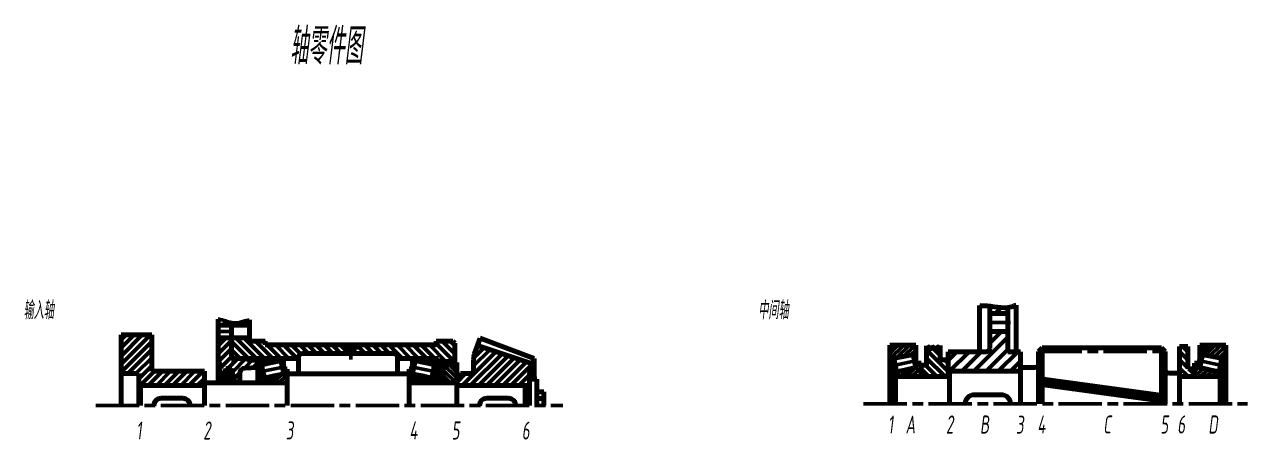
# Model space of a CAD drawing. Extents: x -500 to 7960, y -6170 to 1582.
# Drawn here: x -500 to 178, y -1940 to -1711 of the extents above; entities that cross this region are included whole.
import ezdxf

# ---------------------------------------------------------------- set-up
doc = ezdxf.new("R2010")
doc.units = 0
doc.linetypes.add('ACAD_ISO08W100', pattern=[36, 24, -3, 6, -3])
for name, color, linetype, lineweight in [('加宽', 250, 'CONTINUOUS', 100), ('加粗中心线', 250, 'ACAD_ISO08W100', 50), ('加粗实线受力图', 7, 'CONTINUOUS', 50), ('标注', 5, 'CONTINUOUS', 9), ('细实线 波浪线', 3, 'CONTINUOUS', 9)]:
    doc.layers.add(name, color=color, linetype=linetype, lineweight=lineweight)
doc.styles.get("Standard").update_dxf_attribs({"font": 'gbenor.shx', "width": 0.7, "oblique": 7, "height": 10, "bigfont": 'gbcbig.shx'})
pattern_1 = [(45, (-2080.222, -2094.6017), (-2.245064, 2.245064), [])]
pattern_2 = [(135, (-2080.222, -2094.6017), (-2.245064, -2.245064), [])]
pattern_3 = [(45, (-2219.1366, -1770.4713), (-1.5715448, 1.5715448), [])]
pattern_4 = [(135, (245.7294, -3851.7234), (-2.245064, -2.245064), [])]

msp = doc.modelspace()

# ---------------------------------------------------------------- hatches: boundary and pattern name
at = {"layer": '加宽'}
h = msp.add_hatch(dxfattribs=at)
h.set_pattern_fill('ANSI31', color=256, scale=0.7)
h.set_pattern_definition(pattern_3)
h.paths.add_polyline_path([(-270.351, -1895.458), (-270.351, -1899.372), (-284.601, -1896.355), (-284.601, -1895.458)])
h.paths.add_polyline_path([(-283.182, -1904.321), (-279.378, -1905.127), (-275.573, -1905.933), (-273.997, -1906.266), (-273.773, -1905.208), (-271.351, -1905.208), (-271.351, -1908.958), (-286.601, -1908.958), (-286.601, -1901.458), (-284.223, -1901.458), (-284.758, -1903.988)])
at = {"layer": '加粗实线受力图'}
h = msp.add_hatch(dxfattribs=at)
h.set_pattern_fill('ANSI31', color=256, scale=1.5, angle=180)
h.set_pattern_definition([(225, (245.7294, -3851.7234), (3.367596, -3.367596), [])])
edge = h.paths.add_edge_path()
edge.add_line((44.528, -1880.525), (35.034, -1880.525))
edge.add_line((35.034, -1880.525), (35.034, -1889.725))
edge.add_arc((33.034, -1889.725), 2, -90, 0, ccw=False)
edge.add_line((33.034, -1891.725), (29.289, -1891.725))
edge.add_line((29.289, -1891.725), (11.958, -1891.725))
edge.add_line((11.958, -1891.725), (11.958, -1902.525))
edge.add_line((11.958, -1902.525), (44.528, -1902.525))
edge.add_line((44.528, -1902.525), (44.528, -1880.525))
h.paths.add_polyline_path([(45.034, -1880.525), (44.528, -1880.525), (44.528, -1902.525), (52.034, -1902.525), (52.034, -1891.725), (45.034, -1891.725)])
h.paths.add_polyline_path([(39.52, -1867.131), (35.034, -1866.511), (35.034, -1870.525), (44.528, -1870.525), (44.528, -1867.543), (44.185, -1867.613), (43.338, -1867.752), (42.494, -1867.857), (41.654, -1867.93), (40.816, -1867.972), (40.576, -1866.495), (39.149, -1867.973), (38.32, -1867.934), (37.494, -1867.871), (36.671, -1867.785)])
h.paths.add_polyline_path([(45.034, -1867.44), (44.528, -1867.543), (44.528, -1870.525), (45.034, -1870.525)])
h = msp.add_hatch(dxfattribs=at)
h.set_pattern_fill('ANSI31', color=256)
h.set_pattern_definition(pattern_1)
edge = h.paths.add_edge_path()
edge.add_line((-392.325, -1883.982), (-384.903, -1883.982))
edge.add_line((-384.903, -1883.982), (-384.903, -1896.458))
edge.add_line((-384.903, -1896.458), (-383.151, -1896.458))
edge.add_line((-383.151, -1896.458), (-383.151, -1895.458))
edge.add_line((-383.151, -1895.458), (-377.151, -1895.458))
edge.add_line((-377.151, -1895.458), (-375.166, -1896.167))
edge.add_arc((-373.485, -1891.458), 5, 250.346176, 270)
edge.add_line((-373.485, -1896.458), (-370.351, -1896.458))
edge.add_line((-370.351, -1896.458), (-370.351, -1900.458))
edge.add_line((-370.351, -1900.458), (-377.501, -1900.816))
edge.add_arc((-377.351, -1903.812), 3, 92.861791, 180)
edge.add_line((-380.351, -1903.812), (-380.351, -1908.458))
edge.add_line((-380.351, -1908.458), (-383.667, -1908.458))
edge.add_line((-383.667, -1908.458), (-384.654, -1900.958))
edge.add_line((-384.654, -1900.958), (-388.048, -1900.958))
edge.add_line((-388.048, -1900.958), (-389.035, -1908.458))
edge.add_line((-389.035, -1908.458), (-391.351, -1908.458))
edge.add_line((-391.351, -1908.458), (-391.351, -1898.735))
edge.add_arc((-393.351, -1898.735), 2, 360, 409.410105)
edge.add_line((-392.049, -1897.216), (-392.339, -1896.969))
edge.add_line((-392.339, -1896.969), (-392.325, -1883.982))
h.paths.add_polyline_path([(-392.316, -1873.347), (-390.351, -1871.382), (-392.314, -1871.382)])
h.paths.add_polyline_path([(-391.982, -1873.752), (-392.316, -1873.715), (-392.318, -1876.982), (-384.903, -1876.982), (-384.903, -1876.219), (-385.226, -1876.141), (-385.58, -1876.04), (-385.933, -1875.924), (-386.285, -1875.797), (-386.636, -1875.66), (-386.987, -1875.514), (-387.338, -1875.363), (-387.689, -1875.207), (-388.041, -1875.05), (-388.393, -1874.893), (-388.746, -1874.737), (-389.099, -1874.586), (-389.454, -1874.441), (-389.81, -1874.304), (-390.167, -1874.177), (-390.526, -1874.062), (-390.887, -1873.961), (-391.25, -1873.876), (-391.615, -1873.807)])
h = msp.add_hatch(dxfattribs=at)
h.set_pattern_fill('ANSI31', color=256, angle=90)
h.set_pattern_definition(pattern_2)
h.paths.add_polyline_path([(-357.851, -1887.958), (-366.192, -1887.958), (-366.192, -1885.958), (-374.903, -1885.958), (-374.903, -1883.982), (-384.884, -1883.982), (-384.902, -1895.458), (-357.851, -1895.458), (-357.851, -1893.958)])
h.paths.add_polyline_path([(-320.533, -1890.469), (-321.852, -1890.469), (-321.852, -1887.958), (-357.851, -1887.958), (-357.851, -1893.958), (-357.851, -1895.458), (-356.101, -1895.458), (-347.743, -1895.458), (-347.743, -1894.774, -0.4142136), (-345.743, -1892.774), (-320.533, -1892.774)])
edge = h.paths.add_edge_path()
edge.add_line((-282.851, -1887.958), (-315.852, -1887.958))
edge.add_line((-315.852, -1887.958), (-315.852, -1890.469))
edge.add_line((-315.852, -1890.469), (-317.171, -1890.469))
edge.add_line((-317.171, -1890.469), (-317.171, -1892.774))
edge.add_line((-317.171, -1892.774), (-294.958, -1892.774))
edge.add_arc((-294.958, -1894.774), 2, 0, 90, ccw=False)
edge.add_line((-292.958, -1894.774), (-292.958, -1895.458))
edge.add_line((-292.958, -1895.458), (-292.402, -1895.458))
edge.add_spline(control_points=[(-292.402, -1895.458), (-289.997, -1894.71), (-287.178, -1893.7), (-283.552, -1892.562), (-282.851, -1892.347)], knot_values=[9.4749772, 9.4749772, 9.4749772, 9.4749772, 10, 10.1212805, 10.1212805, 10.1212805, 10.1212805], degree=3, periodic=0)
edge.add_line((-282.851, -1892.347), (-282.851, -1890.284))
edge.add_line((-282.851, -1890.284), (-282.851, -1887.958))
h.paths.add_polyline_path([(-261.314, -1886.958), (-262.314, -1885.958), (-271.513, -1885.958), (-271.513, -1887.958), (-282.851, -1887.958), (-282.851, -1890.284), (-282.851, -1892.347), (-282.851, -1895.458), (-270.351, -1895.458), (-270.351, -1897.094), (-261.314, -1897.094)])
edge = h.paths.add_edge_path(flags=17)
edge.add_spline(control_points=[(-282.851, -1892.347), (-283.552, -1892.562), (-287.178, -1893.7), (-289.997, -1894.71), (-292.402, -1895.458)], knot_values=[9.4749772, 9.4749772, 9.4749772, 9.4749772, 9.5962576, 10.1212805, 10.1212805, 10.1212805, 10.1212805], degree=3, periodic=0)
edge.add_line((-292.402, -1895.458), (-282.851, -1895.458))
edge.add_line((-282.851, -1895.458), (-282.851, -1892.347))
h.paths.add_polyline_path([(-374.903, -1874.099), (-375.343, -1874.178), (-375.78, -1874.265), (-376.215, -1874.361), (-376.648, -1874.466), (-377.077, -1874.582), (-377.505, -1874.708), (-377.931, -1874.842), (-378.357, -1874.983), (-378.784, -1875.13), (-379.213, -1875.281), (-379.645, -1875.436), (-380.08, -1875.59), (-380.516, -1875.74), (-380.955, -1875.883), (-381.394, -1876.015), (-381.833, -1876.131), (-382.272, -1876.228), (-382.71, -1876.303), (-383.147, -1876.351), (-383.582, -1876.369), (-384.014, -1876.353), (-384.444, -1876.305), (-384.872, -1876.226), (-384.873, -1876.982), (-374.903, -1876.982)])
h = msp.add_hatch(dxfattribs=at)
h.set_pattern_fill('ANSI31', color=256)
h.set_pattern_definition([(45, (0, -222.2388), (-2.245064, 2.245064), [])])
h.paths.add_polyline_path([(-436.216, -1903.788), (-436.216, -1910.458), (-399.928, -1910.458), (-399.928, -1908.958), (-399.928, -1902.547), (-429.034, -1902.547), (-429.034, -1882.351), (-446.065, -1882.351), (-446.065, -1903.788)])
h = msp.add_hatch(dxfattribs=at)
h.set_pattern_fill('ANSI31', color=256)
h.set_pattern_definition(pattern_1)
edge = h.paths.add_edge_path()
edge.add_line((-232.851, -1893.607), (-248.692, -1888.344))
edge.add_line((-248.692, -1888.344), (-250.253, -1892.76))
edge.add_arc((-240.825, -1896.094), 10, 160.53, 180)
edge.add_line((-250.825, -1896.094), (-250.825, -1903.858))
edge.add_line((-250.825, -1903.858), (-258.133, -1903.858))
edge.add_line((-258.133, -1903.858), (-260.133, -1905.858))
edge.add_line((-260.133, -1905.858), (-260.133, -1910.458))
edge.add_line((-260.133, -1910.458), (-232.851, -1910.458))
edge.add_line((-232.851, -1910.458), (-232.851, -1893.607))
edge = h.paths.add_edge_path()
edge.add_line((-218.252, -1898.458), (-232.851, -1893.607))
edge.add_line((-232.851, -1893.607), (-232.851, -1910.458))
edge.add_line((-232.851, -1910.458), (-219.864, -1910.458))
edge.add_line((-219.864, -1910.458), (-219.864, -1904.733))
edge.add_arc((-209.864, -1904.733), 10, 160.53, 180, ccw=False)
edge.add_line((-219.292, -1901.4), (-218.252, -1898.458))
h = msp.add_hatch(dxfattribs=at)
h.set_pattern_fill('ANSI31', color=256, scale=0.7, angle=180)
h.set_pattern_definition([(225, (-1663.5752, -2944.8697), (1.5715448, -1.5715448), [])])
h.paths.add_polyline_path([(-20.292, -1895.939), (-6.042, -1892.922), (-6.042, -1888.025), (-20.292, -1888.025)])
h.paths.add_polyline_path([(-11.266, -1901.694), (-15.07, -1902.5), (-16.646, -1902.833), (-16.87, -1901.775), (-19.292, -1901.775), (-19.292, -1905.525), (-3.042, -1905.525), (-3.042, -1898.025), (-6.42, -1898.025), (-5.885, -1900.555), (-7.461, -1900.888)])
h = msp.add_hatch(dxfattribs=at)
h.set_pattern_fill('ANSI31', color=256, angle=90)
h.set_pattern_definition(pattern_4)
h.paths.add_polyline_path([(11.958, -1905.461), (11.958, -1896.235), (7.592, -1896.235), (7.61, -1888.323), (6.243, -1890.69), (4.993, -1888.525), (3.743, -1890.69), (2.493, -1888.525), (1.243, -1890.69), (-0.007, -1888.525), (-0.007, -1899.119), (-3.042, -1899.119), (-3.042, -1905.525)])
h = msp.add_hatch(dxfattribs=at)
h.set_pattern_fill('ANSI31', color=256, angle=90)
h.set_pattern_definition(pattern_4)
h.paths.add_polyline_path([(148.371, -1905.525), (148.371, -1901.187), (144.708, -1901.187), (144.708, -1888.809), (140.07, -1888.809), (140.07, -1905.525)])
h = msp.add_hatch(dxfattribs=at)
h.set_pattern_fill('ANSI31', color=256, scale=0.7)
h.set_pattern_definition([(45, (-603.6895, -215.5207), (-1.5715448, 1.5715448), [])])
h.paths.add_polyline_path([(165.621, -1888.025), (151.371, -1888.025), (151.371, -1892.922), (165.621, -1895.939)])
h.paths.add_polyline_path([(152.79, -1900.888), (151.214, -1900.555), (151.749, -1898.025), (148.371, -1898.025), (148.371, -1905.525), (162.621, -1905.525), (164.621, -1905.525), (164.621, -1901.775), (162.199, -1901.775), (161.975, -1902.833), (160.398, -1902.5), (156.594, -1901.694)])
h = msp.add_hatch(dxfattribs=at)
h.set_pattern_fill('ANSI31', color=256, scale=0.7)
h.set_pattern_definition(pattern_3)
h.paths.add_polyline_path([(-370.351, -1895.458), (-370.351, -1899.372), (-356.101, -1896.355), (-356.101, -1895.458)])
h.paths.add_polyline_path([(-357.52, -1904.321), (-361.324, -1905.127), (-365.128, -1905.933), (-366.705, -1906.266), (-366.929, -1905.208), (-369.351, -1905.208), (-369.351, -1908.958), (-354.101, -1908.958), (-354.101, -1901.458), (-356.479, -1901.458), (-355.943, -1903.988)])
h = msp.add_hatch(dxfattribs=at)
h.set_pattern_fill('ANSI37', color=256, scale=0.2)
h.set_pattern_definition([(45, (-3073.6815, -2231.97936), (-0.4490128, 0.4490128), []), (135, (-3073.6815, -2231.97936), (-0.4490128, -0.4490128), [])])
h.paths.add_polyline_path([(-389.101, -1908.958), (-383.601, -1908.958), (-384.654, -1900.958), (-388.048, -1900.958)])
h = msp.add_hatch(dxfattribs=at)
h.set_pattern_fill('ANSI31', color=256, scale=0.7, angle=90)
h.set_pattern_definition([(135, (-2080.2219, -2094.6017), (-1.5715448, -1.5715448), [])])
h.paths.add_polyline_path([(-260.133, -1897.743), (-261.383, -1899.908), (-262.633, -1897.743), (-263.883, -1899.908), (-265.133, -1897.743), (-266.383, -1899.908), (-267.633, -1897.743), (-267.633, -1905.988), (-271.351, -1905.988), (-271.351, -1908.958), (-260.133, -1908.958)])
at = {"layer": '细实线 波浪线'}
h = msp.add_hatch(dxfattribs=at)
h.set_pattern_fill('ANSI31', color=256, angle=90)
h.set_pattern_definition(pattern_2)
edge = h.paths.add_edge_path()
edge.add_spline(control_points=[(-282.851, -1892.347), (-277.771, -1890.787), (-267.933, -1888.138), (-262.858, -1887.735), (-261.314, -1887.456)], knot_values=[10.1212805, 10.1212805, 10.1212805, 10.1212805, 11, 11.5237186, 11.5237186, 11.5237186, 11.5237186], degree=3, periodic=0)
edge.add_line((-261.314, -1887.456), (-261.314, -1886.958))
edge.add_line((-261.314, -1886.958), (-262.314, -1885.958))
edge.add_line((-262.314, -1885.958), (-271.513, -1885.958))
edge.add_line((-271.513, -1885.958), (-271.513, -1887.958))
edge.add_line((-271.513, -1887.958), (-282.851, -1887.958))
edge.add_line((-282.851, -1887.958), (-282.851, -1892.347))

# ---------------------------------------------------------------- linework, layer by layer
at = {"layer": '加宽'}
for p, q in [((29.289, -1866.217), (29.289, -1891.725)), ((35.034, -1889.725), (35.034, -1866.511)), ((45.034, -1891.725), (45.034, -1867.256)), ((49.585, -1865.906), (49.585, -1891.725)), ((-392.351, -1873.711), (-392.351, -1908.958)), ((-384.903, -1896.458), (-384.871, -1875.6)), ((-374.903, -1885.958), (-374.903, -1874.099)), ((35.034, -1870.525), (45.034, -1870.525)), ((-446.065, -1882.351), (-446.065, -1903.788)), ((-446.065, -1882.351), (-429.034, -1882.351)), ((-429.034, -1882.351), (-429.034, -1902.547)), ((-392.314, -1876.982), (-374.903, -1876.982)), ((35.034, -1880.525), (45.034, -1880.525)), ((-392.314, -1883.982), (-374.903, -1883.982)), ((-374.903, -1885.958), (-366.192, -1885.958)), ((-366.192, -1885.958), (-366.192, -1887.958)), ((-366.192, -1887.958), (-271.513, -1887.958)), ((-321.852, -1887.958), (-321.852, -1890.469)), ((-315.852, -1887.958), (-315.852, -1890.469)), ((-271.513, -1885.958), (-262.314, -1885.958)), ((-271.513, -1885.958), (-271.513, -1887.958)), ((-261.314, -1886.958), (-262.314, -1885.958)), ((-261.314, -1886.958), (-261.314, -1899.788)), ((-247.225, -1884.196), (-250.253, -1892.76)), ((-248.692, -1888.344), (-247.225, -1884.196)), ((-218.252, -1898.458), (-248.692, -1888.344)), ((-247.225, -1884.196), (-217.233, -1895.576)), ((-20.292, -1888.025), (-20.292, -1920.525)), ((-20.292, -1888.025), (-6.042, -1888.025)), ((-20.292, -1888.025), (-6.042, -1888.025)), ((-6.042, -1888.025), (-6.042, -1898.025)), ((-6.042, -1888.025), (-6.042, -1890.422)), ((-0.007, -1888.525), (-0.007, -1899.119)), ((-0.007, -1888.525), (1.243, -1890.69)), ((2.493, -1888.525), (1.243, -1890.69)), ((2.493, -1888.525), (3.743, -1890.69)), ((4.993, -1888.525), (3.743, -1890.69)), ((4.993, -1888.525), (6.243, -1890.69)), ((7.61, -1888.323), (6.243, -1890.69)), ((7.592, -1896.235), (7.61, -1888.323)), ((140.07, -1888.809), (144.708, -1888.809)), ((140.07, -1920.525), (140.07, -1888.809)), ((144.708, -1888.809), (144.708, -1901.187)), ((165.621, -1888.025), (151.371, -1888.025)), ((151.371, -1888.025), (151.371, -1892.922)), ((165.621, -1888.025), (165.621, -1920.525)), ((-347.569, -1895.458), (-384.903, -1895.458)), ((-376.301, -1895.458), (-383.569, -1895.458)), ((-383.151, -1896.458), (-383.151, -1895.458)), ((-383.151, -1895.458), (-377.151, -1895.458)), ((-377.151, -1895.458), (-375.166, -1896.167)), ((-370.351, -1895.458), (-356.101, -1895.458)), ((-370.351, -1895.458), (-370.351, -1908.958)), ((-356.101, -1895.458), (-356.101, -1896.355)), ((-347.743, -1903.958), (-347.743, -1894.774)), ((-345.743, -1892.774), (-294.958, -1892.774)), ((-321.852, -1890.469), (-315.852, -1890.469)), ((-320.533, -1890.469), (-320.533, -1892.774)), ((-317.171, -1890.469), (-317.171, -1892.774)), ((-270.351, -1895.458), (-293.132, -1895.458)), ((-292.958, -1903.958), (-292.958, -1894.774)), ((-284.601, -1895.458), (-284.601, -1896.355)), ((-270.351, -1895.458), (-270.351, -1905.988)), ((-250.825, -1896.094), (-250.825, -1903.858)), ((-217.233, -1895.576), (-219.292, -1901.4)), ((-217.233, -1895.576), (-217.233, -1906.955)), ((-20.292, -1895.939), (-6.042, -1892.922)), ((7.592, -1896.235), (11.958, -1896.235)), ((11.958, -1891.725), (33.034, -1891.725)), ((11.958, -1905.458), (11.958, -1891.725)), ((29.289, -1891.725), (33.034, -1891.725)), ((45.034, -1891.725), (52.034, -1891.725)), ((52.034, -1891.725), (52.034, -1902.525)), ((52.034, -1891.725), (52.034, -1902.525)), ((64.035, -1889.612), (62.035, -1891.612)), ((62.035, -1898.918), (62.035, -1891.612)), ((130.035, -1889.612), (64.035, -1889.612)), ((64.035, -1920.525), (64.035, -1889.612)), ((130.035, -1889.612), (132.035, -1891.612)), ((130.035, -1920.525), (130.035, -1889.612)), ((132.035, -1891.612), (132.035, -1901.525)), ((151.371, -1890.525), (151.371, -1892.922)), ((165.621, -1895.939), (151.371, -1892.922)), ((151.371, -1892.922), (151.371, -1898.025)), ((-429.034, -1902.547), (-399.928, -1902.547)), ((-399.928, -1902.547), (-399.928, -1908.958)), ((-392.351, -1896.958), (-392.049, -1897.216)), ((-391.351, -1898.691), (-391.351, -1908.958)), ((-389.101, -1908.958), (-388.048, -1900.958)), ((-388.048, -1900.958), (-384.654, -1900.958)), ((-384.903, -1896.458), (-383.151, -1896.458)), ((-383.601, -1908.958), (-384.654, -1900.958)), ((-370.351, -1900.458), (-377.501, -1900.816)), ((-370.351, -1896.458), (-373.485, -1896.458)), ((-370.351, -1899.372), (-356.101, -1896.355)), ((-354.101, -1901.458), (-356.479, -1901.458)), ((-356.101, -1896.355), (-356.101, -1901.458)), ((-354.101, -1921.458), (-354.101, -1901.458)), ((-286.601, -1921.458), (-286.601, -1901.458)), ((-286.601, -1901.458), (-284.223, -1901.458)), ((-270.351, -1899.372), (-284.601, -1896.355)), ((-284.601, -1896.355), (-284.601, -1901.458)), ((-270.351, -1897.094), (-261.314, -1897.094)), ((-267.633, -1905.988), (-267.633, -1897.743)), ((-267.633, -1897.743), (-266.383, -1899.908)), ((-265.133, -1897.743), (-266.383, -1899.908)), ((-265.133, -1897.743), (-263.883, -1899.908)), ((-262.633, -1897.743), (-263.883, -1899.908)), ((-262.633, -1897.743), (-261.383, -1899.908)), ((-260.133, -1897.743), (-261.383, -1899.908)), ((-260.133, -1897.743), (-260.133, -1921.458)), ((-19.292, -1907.525), (-19.292, -1901.775)), ((-19.292, -1901.775), (-16.87, -1901.775)), ((-3.042, -1898.025), (-6.42, -1898.025)), ((-3.042, -1905.525), (-3.042, -1898.025)), ((-0.007, -1899.119), (-3.042, -1899.119)), ((11.958, -1902.525), (52.034, -1902.525)), ((12.646, -1920.525), (12.646, -1902.525)), ((52.034, -1900.525), (60.035, -1900.525)), ((52.034, -1920.525), (52.034, -1902.525)), ((52.034, -1920.525), (52.034, -1902.525)), ((62.035, -1920.525), (62.035, -1898.525)), ((132.035, -1920.525), (132.035, -1901.525)), ((144.708, -1901.187), (148.371, -1901.187)), ((148.371, -1905.525), (148.371, -1898.025)), ((148.371, -1898.025), (151.749, -1898.025)), ((164.621, -1901.775), (162.199, -1901.775)), ((164.621, -1907.525), (164.621, -1901.775)), ((-436.216, -1903.788), (-446.065, -1903.788)), ((-446.065, -1903.788), (-446.065, -1921.458)), ((-436.216, -1903.788), (-436.216, -1921.458)), ((-354.101, -1908.958), (-399.928, -1908.958)), ((-399.928, -1908.958), (-399.928, -1921.458)), ((-391.351, -1908.458), (-389.035, -1908.458)), ((-383.667, -1908.458), (-380.351, -1908.458)), ((-380.351, -1908.958), (-380.351, -1903.812)), ((-369.351, -1908.958), (-369.351, -1905.208)), ((-369.351, -1905.208), (-366.929, -1905.208)), ((-369.351, -1908.958), (-369.351, -1905.413)), ((-354.101, -1908.958), (-369.351, -1908.958)), ((-354.101, -1908.958), (-369.351, -1908.958)), ((-354.101, -1903.958), (-294.967, -1903.958)), ((-286.601, -1903.958), (-294.967, -1903.958)), ((-260.133, -1908.958), (-286.601, -1908.958)), ((-286.601, -1908.958), (-271.351, -1908.958)), ((-286.601, -1908.958), (-271.351, -1908.958)), ((-271.351, -1905.208), (-273.773, -1905.208)), ((-271.351, -1908.958), (-271.351, -1905.208)), ((-271.351, -1908.958), (-271.351, -1905.413)), ((-271.351, -1905.988), (-267.633, -1905.988)), ((-258.133, -1903.858), (-260.133, -1905.858)), ((-250.825, -1903.858), (-258.133, -1903.858)), ((-219.864, -1904.733), (-219.864, -1921.458)), ((-219.864, -1906.955), (-215.864, -1906.955)), ((-215.864, -1906.955), (-215.864, -1921.458)), ((-3.042, -1905.525), (-19.292, -1905.525)), ((-19.292, -1907.525), (-17.292, -1905.525)), ((-19.292, -1920.525), (-19.292, -1907.525)), ((-17.292, -1920.525), (-17.292, -1905.525)), ((12.646, -1905.458), (-3.042, -1905.525)), ((134.035, -1903.525), (140.07, -1903.525)), ((140.07, -1903.525), (140.07, -1920.525)), ((140.07, -1905.525), (145.828, -1905.525)), ((140.07, -1905.525), (162.621, -1905.525)), ((148.371, -1905.525), (164.621, -1905.525)), ((148.371, -1905.525), (162.621, -1905.525)), ((164.621, -1907.525), (162.621, -1905.525)), ((162.621, -1920.525), (162.621, -1905.525)), ((164.621, -1920.525), (164.621, -1907.525)), ((-399.928, -1910.458), (-436.216, -1910.458)), ((-436.216, -1911.458), (-435.216, -1910.458)), ((-435.216, -1910.458), (-435.216, -1921.458)), ((-219.864, -1910.458), (-260.133, -1910.458)), ((-222.231, -1910.458), (-221.231, -1911.458)), ((-222.231, -1910.458), (-222.231, -1921.458)), ((-221.231, -1911.458), (-221.231, -1921.458)), ((-215.864, -1913.958), (-211.864, -1913.958)), ((-211.864, -1913.958), (-211.864, -1921.458)), ((26.429, -1915.525), (41.429, -1915.525)), ((-411.851, -1917.458), (-423.851, -1917.458)), ((-231.558, -1917.458), (-243.558, -1917.458)), ((-215.864, -1917.708), (-211.864, -1917.708))]:
    msp.add_line(p, q, dxfattribs=at)
for points in [[(-12.819, -1894.357), (-16.623, -1895.162), (-18.2, -1895.496), (-17.423, -1899.165), (-16.646, -1902.833), (-15.07, -1902.5), (-11.266, -1901.694)], [(-12.819, -1894.357), (-9.015, -1893.551), (-7.439, -1893.217), (-6.662, -1896.886), (-5.885, -1900.555), (-7.461, -1900.888), (-11.266, -1901.694)], [(158.148, -1894.357), (154.344, -1893.551), (152.767, -1893.217), (151.99, -1896.886), (151.214, -1900.555), (152.79, -1900.888), (156.594, -1901.694)], [(158.148, -1894.357), (161.952, -1895.162), (163.529, -1895.496), (162.752, -1899.165), (161.975, -1902.833), (160.398, -1902.5), (156.594, -1901.694)], [(-362.878, -1897.79), (-366.682, -1898.595), (-368.258, -1898.929), (-367.481, -1902.598), (-366.705, -1906.266), (-365.128, -1905.933), (-361.324, -1905.127)], [(-362.878, -1897.79), (-359.073, -1896.984), (-357.497, -1896.65), (-356.72, -1900.319), (-355.943, -1903.988), (-357.52, -1904.321), (-361.324, -1905.127)], [(-277.824, -1897.79), (-281.628, -1896.984), (-283.205, -1896.65), (-283.981, -1900.319), (-284.758, -1903.988), (-283.182, -1904.321), (-279.378, -1905.127)], [(-277.824, -1897.79), (-274.02, -1898.595), (-272.443, -1898.929), (-273.22, -1902.598), (-273.997, -1906.266), (-275.573, -1905.933), (-279.378, -1905.127)]]:
    msp.add_lwpolyline(points, dxfattribs=at)
for centre, radius, start, end in [((-373.485, -1891.458), 5, 250.346176, 270), ((-345.743, -1894.774), 2, 90, 180), ((-294.958, -1894.774), 2, 0, 90), ((-240.825, -1896.094), 10, 160.53, 180), ((33.034, -1889.725), 2, 270, 360), ((-393.351, -1898.735), 2, 0, 49.410105), ((-377.351, -1903.812), 3, 92.862405, 180), ((-209.864, -1904.733), 10, 160.53, 180), ((60.035, -1898.525), 2, 270, 0), ((134.035, -1901.525), 2, 180, 270), ((26.429, -1920.525), 5, 90, 180), ((41.429, -1920.525), 5, 0, 90), ((-423.851, -1921.458), 4, 90, 180), ((-411.851, -1921.458), 4, 0, 90), ((-243.558, -1921.458), 4, 90, 180), ((-231.558, -1921.458), 4, 0, 90)]:
    msp.add_arc(centre, radius, start, end, dxfattribs=at)
msp.add_open_spline([(29.289, -1866.217), (30.105, -1866.453), (35.802, -1865.82), (42.612, -1868.701), (48.751, -1866.267), (49.585, -1865.906)], degree=3, knots=[19.4603006, 19.4603006, 19.4603006, 19.4603006, 22.0224757, 37.3540308, 39.7711797, 39.7711797, 39.7711797, 39.7711797], dxfattribs=at)
at = {"layer": '加粗中心线'}
for p, q in [((-393.646, -1880.482), (-383.733, -1880.482)), ((-318.852, -1886.907), (-318.852, -1896.053)), ((62.037, -1891.609), (132.032, -1891.609)), ((-354.637, -1899.878), (-369.872, -1903.104)), ((-286.064, -1899.878), (-270.829, -1903.104)), ((-460.099, -1921.458), (-201.364, -1921.458)), ((-34.875, -1920.525), (177.72, -1920.525))]:
    msp.add_line(p, q, dxfattribs=at)
at = {"layer": '加粗实线受力图'}
for p, q in [((33.676, -1875.525), (46.385, -1875.525)), ((-4.579, -1896.445), (-19.814, -1899.671)), ((149.908, -1896.445), (165.143, -1899.671)), ((62.035, -1906.125), (132.035, -1915.779)), ((62.035, -1907.425), (132.035, -1917.079)), ((62.035, -1908.725), (132.035, -1918.379)), ((62.035, -1910.025), (132.035, -1919.679))]:
    msp.add_line(p, q, dxfattribs=at)
msp.add_open_spline([(-392.351, -1873.711), (-391.877, -1873.755), (-388.922, -1874.231), (-384.872, -1876.226), (-379.866, -1875.495), (-377.007, -1874.513), (-375.525, -1874.204), (-374.903, -1874.099)], degree=3, knots=[4.7477564, 4.7477564, 4.7477564, 4.7477564, 6.1872202, 13.7954227, 18.3534336, 21.0291643, 22.9296364, 22.9296364, 22.9296364, 22.9296364], dxfattribs=at)

# ---------------------------------------------------------------- texts
at = {"layer": '加宽', "char_height": 10, "attachment_point": 1}
for s, width, insert in [('1', 29.10647, (-21.439, -1927.01)), ('A', 29.10647, (-11.631, -1927.01)), ('2', 29.10647, (10.766, -1927.01)), ('B', 29.10647, (29.598, -1927.01)), ('3', 29.10647, (49.519, -1927.11)), ('4', 29.10647, (61.358, -1927.01)), ('C', 29.10647, (97.798, -1927.01)), ('5', 29.10647, (129.458, -1927.01)), ('6', 29.10647, (138.828, -1927.01)), ('D', 29.10647, (156.032, -1927.01)), ('1', 13.0087, (-437.621, -1930.331)), ('2 ', 13.0087, (-400.516, -1930.331)), ('3 ', 13.0087, (-354.833, -1930.331)), ('4', 13.0087, (-286.365, -1930.331)), ('5 ', 13.0087, (-262.968, -1930.331)), ('6 ', 13.0087, (-224.15, -1930.331))]:
    msp.add_mtext_dynamic_manual_height_columns(s, width=width, gutter_width=12.5, heights=[0], dxfattribs=dict(at, insert=insert))
at = {"layer": '标注', "attachment_point": 1}
for s, width, insert, char_height in [('轴零件图', 257.05996, (-352.605, -1712.699), 20), ('输入轴', 86.46452, (-500.087, -1863.743), 10), ('中间轴', 86.46452, (-93.243, -1863.743), 10)]:
    msp.add_mtext_dynamic_manual_height_columns(s, width=width, gutter_width=12.5, heights=[0], dxfattribs=dict(at, insert=insert, char_height=char_height))

doc.saveas('drawing.dxf')
